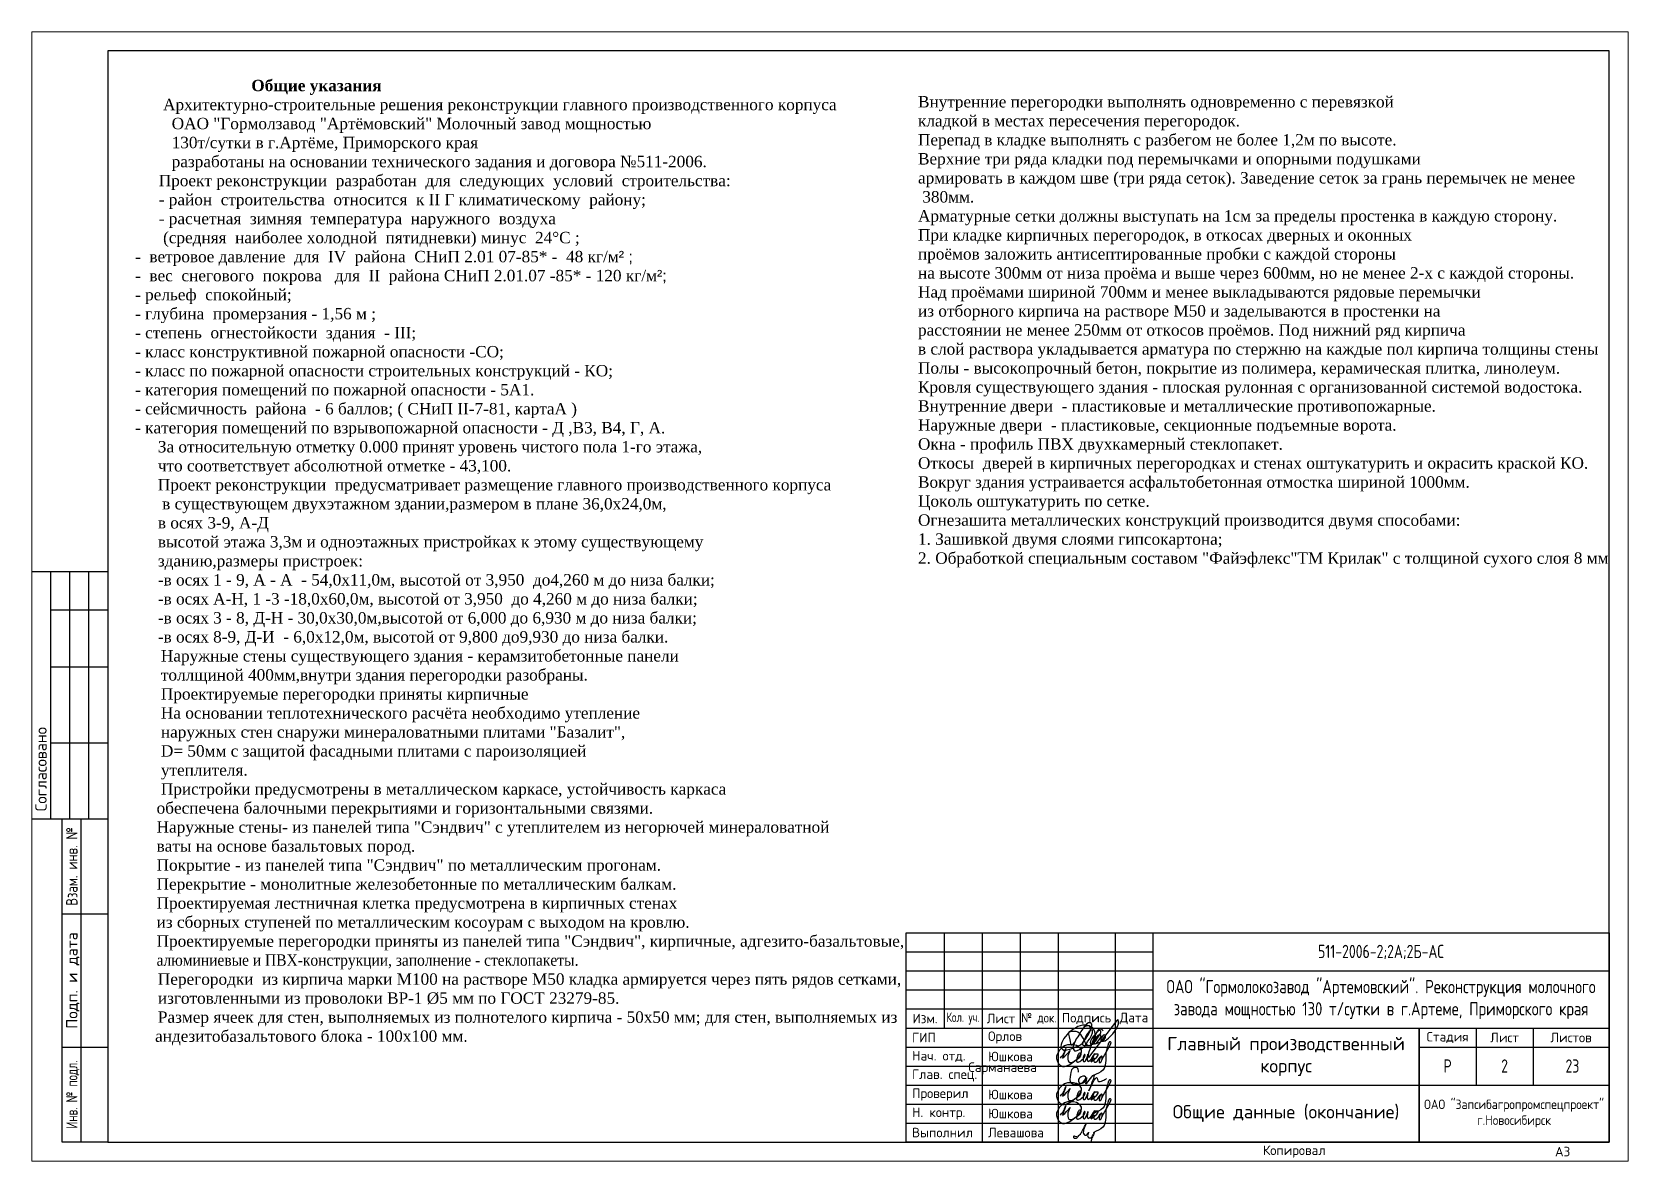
# Model space of a CAD drawing. Extents: x -965262 to 1142518, y -357520 to 71675.
# Drawn here: x -913262 to -871262, y -240088 to -210388 of the extents above; entities that cross this region are included whole.
import ezdxf
from ezdxf.enums import TextEntityAlignment as Align

# ---------------------------------------------------------------- set-up
doc = ezdxf.new("R2010")
doc.units = 0
doc.header["$LTSCALE"] = 10
doc.layers.get('0').update_dxf_attribs({"linetype": 'CONTINUOUS', "lineweight": 30})
for name, color, linetype, lineweight in [('Ростверк', 155, 'CONTINUOUS', 40), ('светиль', 40, 'CONTINUOUS', 30), ('стены', 7, 'CONTINUOUS', 35)]:
    doc.layers.add(name, color=color, linetype=linetype, lineweight=lineweight)
doc.styles.add('100', font='arial.ttf', dxfattribs={"height": 2.5})
doc.styles.add('GOST 2.304', font='isocpeur.ttf', dxfattribs={"width": 0.75, "height": 250})

# ---------------------------------------------------------------- blocks, each defined once
blk = doc.blocks.new('12314')
at = {"layer": 'светиль', "color": 7}
for p, q in [((-140563.31, -9024.63), (-140563.86, -9024.92)), ((-140554.16, -9024.02), (-140563.33, -9036.08)), ((-140562.63, -9024.63), (-140563.31, -9024.63)), ((-140562.25, -9025.09), (-140562.63, -9024.63)), ((-140553.68, -9023.57), (-140554.16, -9024.02)), ((-140553.48, -9024.17), (-140553.68, -9023.57)), ((-140553.48, -9024.93), (-140553.48, -9024.17))]:
    blk.add_line(p, q, dxfattribs=at)
at = {"layer": 'светиль', "color": 7, "lineweight": 30}
for p, q in [((-140571.46, -9029.82), (-140571.77, -9030.41)), ((-140571.04, -9029.28), (-140571.46, -9029.82)), ((-140570.3, -9028.39), (-140571.04, -9029.28)), ((-140569.69, -9027.65), (-140570.3, -9028.39)), ((-140569.86, -9028.04), (-140569.59, -9027.58)), ((-140569.86, -9028.4), (-140569.86, -9028.04)), ((-140569.59, -9029.26), (-140569.86, -9028.4)), ((-140568.97, -9027.12), (-140569.69, -9027.65)), ((-140569.59, -9027.58), (-140568.96, -9027.35)), ((-140569.36, -9030.25), (-140569.59, -9029.26)), ((-140568.33, -9026.67), (-140568.97, -9027.12)), ((-140568.96, -9027.35), (-140568.18, -9027.35)), ((-140567.57, -9026.24), (-140568.33, -9026.67)), ((-140568.18, -9027.35), (-140567.49, -9027.35)), ((-140567.41, -9029.95), (-140567.85, -9031.02)), ((-140566.84, -9025.89), (-140567.57, -9026.24)), ((-140567.49, -9027.35), (-140566.88, -9027.58)), ((-140566.92, -9029.25), (-140567.41, -9029.95)), ((-140566.24, -9028.17), (-140566.92, -9029.25)), ((-140566.88, -9027.58), (-140566.44, -9027.96)), ((-140566.15, -9025.6), (-140566.84, -9025.89)), ((-140566.44, -9027.96), (-140566.02, -9028.46)), ((-140565.84, -9027.49), (-140566.24, -9028.17)), ((-140565.34, -9025.42), (-140566.15, -9025.6)), ((-140566.02, -9028.46), (-140565.66, -9029.03)), ((-140565.26, -9026.56), (-140565.84, -9027.49)), ((-140565.66, -9029.03), (-140565.26, -9029.64)), ((-140565.39, -9031.3), (-140564.18, -9029.72)), ((-140564.57, -9025.42), (-140565.34, -9025.42)), ((-140564.8, -9025.96), (-140565.26, -9026.56)), ((-140565.26, -9029.64), (-140564.95, -9030.14)), ((-140563.83, -9025.64), (-140564.97, -9026.08)), ((-140564.7, -9029.97), (-140564.92, -9030.46)), ((-140564.33, -9025.41), (-140564.8, -9025.96)), ((-140564.4, -9029.32), (-140564.7, -9029.97)), ((-140563.88, -9025.42), (-140564.57, -9025.42)), ((-140564.16, -9028.81), (-140564.4, -9029.32)), ((-140563.86, -9024.92), (-140564.33, -9025.41)), ((-140564.18, -9029.72), (-140563.2, -9028.3)), ((-140563.64, -9028.1), (-140564.16, -9028.81)), ((-140563.17, -9025.64), (-140563.88, -9025.42)), ((-140563.03, -9025.64), (-140563.83, -9025.64)), ((-140563.69, -9030.8), (-140562.97, -9029.89)), ((-140563.14, -9027.49), (-140563.64, -9028.1)), ((-140563.2, -9028.3), (-140562.73, -9027.06)), ((-140562.54, -9025.9), (-140563.17, -9025.64)), ((-140562.64, -9027.1), (-140563.14, -9027.49)), ((-140562.73, -9026.18), (-140563.03, -9025.64)), ((-140562.97, -9029.89), (-140562.35, -9028.81)), ((-140562.73, -9027.06), (-140562.73, -9026.18)), ((-140562.21, -9026.96), (-140562.64, -9027.1)), ((-140561.96, -9026.39), (-140562.54, -9025.9)), ((-140562.3, -9029.77), (-140562.54, -9030.28)), ((-140562.48, -9026.16), (-140562.25, -9025.58)), ((-140562.35, -9028.81), (-140562.06, -9027.96)), ((-140561.87, -9029.18), (-140562.3, -9029.77)), ((-140562.25, -9025.58), (-140562.25, -9025.09)), ((-140562.06, -9027.2), (-140562.21, -9026.96)), ((-140562.06, -9027.96), (-140562.06, -9027.2)), ((-140562.02, -9030.97), (-140561.23, -9029)), ((-140561.57, -9026.86), (-140561.96, -9026.39)), ((-140560.77, -9027.9), (-140561.87, -9029.18)), ((-140561.27, -9027.61), (-140561.57, -9026.86)), ((-140561.09, -9029.88), (-140561.38, -9030.53)), ((-140561.33, -9030.12), (-140561.11, -9029.29)), ((-140561.11, -9028.6), (-140561.27, -9027.61)), ((-140561.23, -9029), (-140560.44, -9027.33)), ((-140561.11, -9029.29), (-140561.11, -9028.6)), ((-140560.71, -9029.29), (-140561.09, -9029.88)), ((-140560.99, -9030.54), (-140560.36, -9029.73)), ((-140560.4, -9027.57), (-140560.77, -9027.9)), ((-140560.32, -9028.83), (-140560.71, -9029.29)), ((-140560.44, -9027.33), (-140559.85, -9026.75)), ((-140560.04, -9027.3), (-140560.4, -9027.57)), ((-140560.36, -9029.73), (-140559.94, -9029.04)), ((-140559.82, -9028.54), (-140560.32, -9028.83)), ((-140559.71, -9027.2), (-140560.04, -9027.3)), ((-140559.94, -9029.04), (-140559.56, -9028.37)), ((-140559.85, -9026.75), (-140559.52, -9026.57)), ((-140559.41, -9028.54), (-140559.82, -9028.54)), ((-140559.8, -9030.21), (-140559.41, -9029.59)), ((-140559.42, -9027.27), (-140559.71, -9027.2)), ((-140559.56, -9028.37), (-140559.27, -9027.77)), ((-140559.52, -9026.57), (-140559.22, -9026.57)), ((-140559.27, -9027.42), (-140559.42, -9027.27)), ((-140559.25, -9028.91), (-140559.41, -9028.54)), ((-140559.41, -9029.59), (-140559.25, -9028.91)), ((-140559.16, -9029.68), (-140559.34, -9030.17)), ((-140559.27, -9027.77), (-140559.27, -9027.42)), ((-140559.22, -9026.57), (-140558.92, -9026.81)), ((-140558.8, -9029.03), (-140559.16, -9029.68)), ((-140558.92, -9026.81), (-140558.69, -9027.25)), ((-140558.54, -9028.69), (-140558.8, -9029.03)), ((-140558.03, -9028.57), (-140558.54, -9028.69)), ((-140558.16, -9030.16), (-140557.76, -9029.45)), ((-140557.76, -9028.86), (-140558.03, -9028.57)), ((-140557.76, -9029.45), (-140557.76, -9028.86)), ((-140557.36, -9030.17), (-140556.76, -9029.71)), ((-140556.76, -9029.71), (-140555.38, -9028.26)), ((-140555.38, -9028.26), (-140554.82, -9027.5)), ((-140554.82, -9027.5), (-140554.34, -9026.8)), ((-140554.34, -9026.8), (-140553.84, -9025.85)), ((-140553.84, -9025.85), (-140553.48, -9024.93)), ((-140572.3, -9031.79), (-140572.49, -9032.37)), ((-140572.49, -9032.37), (-140572.25, -9032.93)), ((-140572.17, -9031.14), (-140572.3, -9031.79)), ((-140572.25, -9032.93), (-140571.86, -9033.33)), ((-140571.77, -9030.41), (-140572.17, -9031.14)), ((-140571.86, -9033.33), (-140571.43, -9033.6)), ((-140571.43, -9033.6), (-140570.92, -9033.6)), ((-140570.92, -9033.6), (-140569.07, -9033.19)), ((-140569.1, -9031.98), (-140569.36, -9030.25)), ((-140568.83, -9031.98), (-140569.1, -9031.98)), ((-140569.07, -9033.19), (-140567.78, -9032.69)), ((-140567.67, -9030.62), (-140568.83, -9031.98)), ((-140568.11, -9031.44), (-140568.36, -9032.46)), ((-140568.36, -9032.46), (-140568.36, -9033.22)), ((-140568.36, -9033.22), (-140568, -9033.8)), ((-140567.85, -9031.02), (-140568.11, -9031.44)), ((-140568, -9033.8), (-140567.37, -9033.8)), ((-140567.78, -9032.69), (-140566.97, -9032.3)), ((-140567.37, -9033.8), (-140566.58, -9033.5)), ((-140566.97, -9032.3), (-140566.01, -9031.84)), ((-140566.58, -9033.5), (-140565.62, -9033.07)), ((-140566.01, -9031.84), (-140565.39, -9031.3)), ((-140565.62, -9033.07), (-140564.69, -9032.4)), ((-140565.22, -9031.17), (-140565.31, -9031.55)), ((-140565.31, -9031.55), (-140565.31, -9031.83)), ((-140565.31, -9031.83), (-140565.15, -9032.01)), ((-140565.07, -9030.79), (-140565.22, -9031.17)), ((-140565.15, -9032.01), (-140564.95, -9032.09)), ((-140564.92, -9030.46), (-140565.1, -9030.81)), ((-140564.95, -9030.14), (-140564.67, -9030.77)), ((-140564.95, -9032.09), (-140564.71, -9032.09)), ((-140564.71, -9032.09), (-140564.33, -9032.09)), ((-140564.69, -9032.4), (-140564.05, -9031.53)), ((-140564.67, -9030.77), (-140564.3, -9031.38)), ((-140564.34, -9032.1), (-140563.17, -9032.1)), ((-140564.3, -9031.38), (-140563.85, -9031.91)), ((-140564.05, -9031.53), (-140563.69, -9030.8)), ((-140563.85, -9031.91), (-140563.29, -9032.14)), ((-140563.33, -9035.09), (-140563.1, -9034.11)), ((-140563.33, -9036.08), (-140563.33, -9035.09)), ((-140563.29, -9032.14), (-140562.79, -9032.14)), ((-140563.17, -9032.1), (-140562.57, -9031.83)), ((-140563.1, -9034.11), (-140562.85, -9033.28)), ((-140562.85, -9033.28), (-140562.02, -9030.97)), ((-140562.72, -9030.69), (-140562.83, -9031.1)), ((-140562.83, -9031.1), (-140562.75, -9031.5)), ((-140562.79, -9032.14), (-140562.24, -9031.69)), ((-140562.75, -9031.5), (-140562.62, -9031.65)), ((-140562.54, -9030.28), (-140562.72, -9030.69)), ((-140562.62, -9031.65), (-140562.35, -9031.73)), ((-140562.57, -9031.83), (-140561.91, -9031.51)), ((-140562.35, -9031.73), (-140560.91, -9031.44)), ((-140562.24, -9031.69), (-140561.96, -9031.29)), ((-140561.96, -9031.29), (-140561.61, -9030.7)), ((-140561.91, -9031.51), (-140560.99, -9030.54)), ((-140561.61, -9030.7), (-140561.33, -9030.12)), ((-140561.38, -9030.53), (-140561.5, -9030.94)), ((-140561.5, -9030.94), (-140561.5, -9031.27)), ((-140561.5, -9031.27), (-140561.38, -9031.45)), ((-140561.38, -9031.45), (-140561.1, -9031.55)), ((-140561.1, -9031.55), (-140559.91, -9031.09)), ((-140560.91, -9031.44), (-140560.36, -9030.89)), ((-140560.36, -9030.89), (-140559.8, -9030.21)), ((-140559.91, -9031.09), (-140558.85, -9030.69)), ((-140559.34, -9030.17), (-140559.34, -9030.53)), ((-140559.34, -9030.53), (-140559.22, -9030.72)), ((-140559.22, -9030.72), (-140558.47, -9030.72)), ((-140558.85, -9030.69), (-140558.16, -9030.16)), ((-140558.47, -9030.72), (-140557.84, -9030.53)), ((-140557.84, -9030.53), (-140557.36, -9030.17))]:
    blk.add_line(p, q, dxfattribs=at)
blk = doc.blocks.new('12345')
at = {"layer": 'светиль', "color": 7, "lineweight": 30}
for p, q in [((-140572.41, -9039.94), (-140573.2, -9040.71)), ((-140571.46, -9039.22), (-140572.41, -9039.94)), ((-140571.06, -9040.06), (-140572.14, -9043.29)), ((-140570.49, -9038.9), (-140571.46, -9039.22)), ((-140571.43, -9041.18), (-140571.06, -9040.06)), ((-140569.42, -9038.9), (-140570.49, -9038.9)), ((-140568.52, -9038.9), (-140569.42, -9038.9)), ((-140567.56, -9039.05), (-140568.52, -9038.9)), ((-140566.95, -9039.39), (-140567.56, -9039.05)), ((-140566.31, -9039.99), (-140566.95, -9039.39)), ((-140565.87, -9040.67), (-140566.31, -9039.99)), ((-140559.1, -9043.56), (-140556.32, -9038.73)), ((-140557.41, -9039.95), (-140557.85, -9041.53)), ((-140557.25, -9039.09), (-140557.41, -9039.95)), ((-140557.05, -9038.33), (-140557.25, -9039.09)), ((-140556.66, -9037.86), (-140557.05, -9038.33)), ((-140556.33, -9037.86), (-140556.66, -9037.86)), ((-140556.11, -9038.15), (-140556.33, -9037.86)), ((-140556.32, -9038.73), (-140556.11, -9038.15)), ((-140573.7, -9041.68), (-140574.05, -9042.49)), ((-140574.05, -9042.49), (-140574.05, -9043.41)), ((-140574.05, -9043.41), (-140573.91, -9044.04)), ((-140573.91, -9044.04), (-140573.52, -9044.92)), ((-140573.2, -9040.71), (-140573.7, -9041.68)), ((-140573.52, -9044.92), (-140572.91, -9045.57)), ((-140572.91, -9045.57), (-140572.18, -9045.96)), ((-140572.84, -9043.22), (-140572.42, -9042.74)), ((-140572.42, -9042.74), (-140571.87, -9042.12)), ((-140572.14, -9043.29), (-140571.35, -9042.66)), ((-140571.87, -9042.12), (-140571.63, -9041.61)), ((-140571.63, -9041.61), (-140571.43, -9041.18)), ((-140571.44, -9045.96), (-140570.48, -9045.69)), ((-140571.35, -9042.66), (-140570.71, -9041.9)), ((-140570.71, -9041.9), (-140569.64, -9040.72)), ((-140570.48, -9045.69), (-140569.75, -9045.31)), ((-140570.11, -9041.93), (-140570.33, -9042.48)), ((-140570.33, -9042.48), (-140570.33, -9043.11)), ((-140570.33, -9043.11), (-140570.33, -9043.58)), ((-140570.33, -9043.58), (-140570.25, -9044.1)), ((-140570.25, -9044.1), (-140570.05, -9044.52)), ((-140569.89, -9041.38), (-140570.11, -9041.93)), ((-140570.05, -9044.52), (-140569.67, -9044.68)), ((-140569.64, -9040.72), (-140569.89, -9041.38)), ((-140569.75, -9045.31), (-140567.32, -9043.57)), ((-140569.67, -9044.68), (-140569.13, -9044.68)), ((-140569.13, -9044.68), (-140568.64, -9044.49)), ((-140568.64, -9044.49), (-140568.32, -9044.29)), ((-140568.32, -9044.29), (-140567.84, -9043.94)), ((-140567.84, -9043.94), (-140567.32, -9043.57)), ((-140567.38, -9043.27), (-140567.53, -9043.89)), ((-140567.53, -9043.89), (-140567.53, -9044.17)), ((-140567.53, -9044.17), (-140567.42, -9044.42)), ((-140567.42, -9044.42), (-140567.23, -9044.58)), ((-140567.29, -9042.94), (-140567.38, -9043.27)), ((-140567.32, -9043.57), (-140566.41, -9042.91)), ((-140567.32, -9043.57), (-140566.86, -9043.05)), ((-140567.17, -9042.51), (-140567.29, -9042.94)), ((-140567.23, -9044.58), (-140566.96, -9044.58)), ((-140567.05, -9042.26), (-140567.17, -9042.51)), ((-140566.92, -9041.93), (-140567.05, -9042.26)), ((-140566.96, -9044.58), (-140566.73, -9044.48)), ((-140566.72, -9041.73), (-140566.92, -9041.93)), ((-140566.86, -9043.05), (-140566.38, -9042.48)), ((-140566.73, -9044.48), (-140566.43, -9044.34)), ((-140566.51, -9041.6), (-140566.72, -9041.73)), ((-140566.18, -9041.6), (-140566.51, -9041.6)), ((-140566.43, -9044.34), (-140566.14, -9044.15)), ((-140566.41, -9042.91), (-140566.06, -9042.48)), ((-140566.38, -9042.48), (-140566.02, -9041.8)), ((-140566.02, -9041.8), (-140566.18, -9041.6)), ((-140566.14, -9044.15), (-140565.86, -9043.89)), ((-140566.06, -9042.48), (-140565.98, -9042.1)), ((-140566.02, -9041.8), (-140565.87, -9041.2)), ((-140565.98, -9042.1), (-140566.02, -9041.8)), ((-140565.87, -9041.2), (-140565.87, -9040.67)), ((-140565.86, -9043.89), (-140565.21, -9043.37)), ((-140565.22, -9042.67), (-140565.29, -9042.92)), ((-140565.29, -9042.92), (-140565.29, -9043.17)), ((-140565.29, -9043.17), (-140565.29, -9043.66)), ((-140565.29, -9043.66), (-140565.29, -9044.11)), ((-140565.29, -9044.11), (-140565.2, -9044.32)), ((-140565.1, -9042.35), (-140565.22, -9042.67)), ((-140565.21, -9043.37), (-140564.8, -9042.76)), ((-140565.2, -9044.32), (-140565.05, -9044.41)), ((-140564.94, -9042.08), (-140565.1, -9042.35)), ((-140565.05, -9044.41), (-140564.85, -9044.41)), ((-140564.75, -9042.08), (-140564.94, -9042.08)), ((-140564.85, -9044.41), (-140564.57, -9044.09)), ((-140564.8, -9042.76), (-140564.66, -9042.25)), ((-140564.66, -9042.25), (-140564.75, -9042.08)), ((-140564.57, -9044.09), (-140564.35, -9043.62)), ((-140564.35, -9043.62), (-140564.05, -9042.98)), ((-140564.05, -9042.98), (-140563.75, -9042.33)), ((-140563.95, -9043.15), (-140564.01, -9043.51)), ((-140564.01, -9043.51), (-140564.01, -9043.77)), ((-140564.01, -9043.77), (-140563.92, -9044.1)), ((-140563.75, -9042), (-140563.95, -9043.15)), ((-140563.92, -9044.1), (-140563.85, -9044.29)), ((-140563.85, -9044.29), (-140563.62, -9044.36)), ((-140563.75, -9042.33), (-140563.75, -9042)), ((-140563.62, -9044.36), (-140563.42, -9044.29)), ((-140563.42, -9044.29), (-140563.06, -9043.97)), ((-140563.06, -9043.97), (-140562.6, -9043.43)), ((-140561.55, -9041.69), (-140562.73, -9044.51)), ((-140562.73, -9044.51), (-140562.09, -9043)), ((-140562.73, -9044.51), (-140561.47, -9043.46)), ((-140562.6, -9043.43), (-140562.21, -9042.97)), ((-140562.21, -9042.97), (-140561.9, -9042.38)), ((-140562.09, -9043), (-140561.94, -9043.08)), ((-140561.94, -9043.08), (-140561.85, -9043.24)), ((-140561.9, -9042.38), (-140561.55, -9041.69)), ((-140561.37, -9041.9), (-140561.9, -9042.38)), ((-140561.85, -9043.24), (-140561.85, -9043.58)), ((-140561.85, -9043.58), (-140561.85, -9043.8)), ((-140561.85, -9043.8), (-140561.85, -9044.05)), ((-140561.85, -9044.05), (-140561.85, -9044.26)), ((-140561.85, -9044.26), (-140561.75, -9044.47)), ((-140561.75, -9044.47), (-140561.57, -9044.62)), ((-140561.57, -9044.62), (-140561.32, -9044.62)), ((-140561.47, -9043.46), (-140560.81, -9042.92)), ((-140560.81, -9041.9), (-140561.37, -9041.9)), ((-140561.32, -9044.62), (-140561.15, -9044.62)), ((-140561.15, -9044.62), (-140560.72, -9044.27)), ((-140560.38, -9041.9), (-140560.81, -9041.9)), ((-140560.81, -9042.92), (-140560.38, -9042.31)), ((-140560.72, -9044.27), (-140560.47, -9044.07)), ((-140560.47, -9044.07), (-140560.28, -9043.75)), ((-140560.38, -9042.31), (-140560.38, -9041.9)), ((-140560.28, -9043.75), (-140560.03, -9043.35)), ((-140559.84, -9043.32), (-140560.12, -9044.18)), ((-140560.12, -9044.18), (-140560.12, -9044.67)), ((-140560.12, -9044.67), (-140559.6, -9044.67)), ((-140560.03, -9043.35), (-140559.75, -9042.98)), ((-140559.54, -9042.71), (-140559.84, -9043.32)), ((-140559.75, -9042.98), (-140559.55, -9042.72)), ((-140559.6, -9044.67), (-140559.43, -9044.42)), ((-140559.3, -9042.49), (-140559.57, -9042.67)), ((-140559.43, -9044.42), (-140559.1, -9043.58)), ((-140559.1, -9042.75), (-140559.3, -9042.49)), ((-140559.1, -9043.58), (-140559.1, -9042.75)), ((-140558.12, -9045.55), (-140558.46, -9046.62)), ((-140557.85, -9043.98), (-140558.12, -9045.55)), ((-140557.85, -9041.53), (-140557.85, -9042.71)), ((-140557.85, -9042.71), (-140557.85, -9043.98)), ((-140572.18, -9045.96), (-140571.44, -9045.96)), ((-140561.01, -9048.54), (-140562.09, -9049.1)), ((-140560.24, -9048.16), (-140561.01, -9048.54)), ((-140559.54, -9047.77), (-140560.24, -9048.16)), ((-140558.91, -9047.24), (-140559.54, -9047.77)), ((-140558.46, -9046.62), (-140558.91, -9047.24))]:
    blk.add_line(p, q, dxfattribs=at)

msp = doc.modelspace()

# ---------------------------------------------------------------- linework, layer by layer
for p, q in [((-911262.4, -224587.8, -1808.5), (-913262.4, -224587.8, -1808.5)), ((-912762.4, -231087.8, -1808.5), (-912762.4, -224587.8, -1808.5)), ((-912762.4, -225587.8, -1808.5), (-911262.4, -225587.8, -1808.5)), ((-912762.4, -227087.8, -1808.5), (-911262.4, -227087.8, -1808.5)), ((-912762.4, -229087.8, -1808.5), (-911262.4, -229087.8, -1808.5)), ((-913262.4, -231087.8, -1808.5), (-911262.4, -231087.8, -1808.5)), ((-912462.4, -239587.8, -1808.5), (-912462.4, -231087.8, -1808.5)), ((-911962.4, -239587.8, -1808.5), (-911962.4, -231087.8, -1808.5)), ((-912462.4, -233587.8, -1808.5), (-911262.4, -233587.8, -1808.5)), ((-890262.4, -234087.8, -1808.5), (-871762.4, -234087.8, -1808.5)), ((-890262.4, -239587.8, -1808.5), (-890262.4, -234087.8, -1808.5)), ((-889262.4, -234087.8, -1808.5), (-889262.4, -236587.8, -1808.5)), ((-888262.4, -234087.8, -1808.5), (-888262.4, -239587.8, -1808.5)), ((-887262.4, -234087.8, -1808.5), (-887262.4, -236587.8, -1808.5)), ((-886262.4, -234087.8, -1808.5), (-886262.4, -239587.8, -1808.5)), ((-884762.4, -234087.8, -1808.5), (-884762.4, -239587.8, -1808.5)), ((-883762.4, -239587.8, -1808.5), (-883762.4, -234088.8, -1808.5)), ((-883762.4, -235087.8, -1808.5), (-871762.4, -235087.8, -1808.5)), ((-890262.4, -236087.8, -1808.5), (-883762.4, -236087.8, -1808.5)), ((-890262.4, -236587.8, -1808.5), (-871762.4, -236587.8, -1808.5)), ((-876762.4, -239587.8, -1808.5), (-876762.4, -236587.8, -1808.5)), ((-876762.4, -236587.8, -1808.5), (-876762.4, -239587.8, -1808.5)), ((-875262.4, -236587.8, -1808.5), (-875262.4, -238087.8, -1808.5)), ((-873762.4, -236587.8, -1808.5), (-873762.4, -238087.8, -1808.5)), ((-912462.4, -237087.8, -1808.5), (-911262.4, -237087.8, -1808.5)), ((-876762.4, -237087.8, -1808.5), (-871762.4, -237087.8, -1808.5)), ((-883762.4, -238087.8, -1808.5), (-871762.4, -238087.8, -1808.5)), ((-911262.4, -239587.8, -1808.5), (-912462.4, -239587.8, -1808.5))]:
    msp.add_line(p, q)
at = {"lineweight": 25}
for p, q in [((-912262.4, -231087.8, -1808.5), (-912262.4, -224587.8, -1808.5)), ((-911762.4, -231087.8, -1808.5), (-911762.4, -224587.8, -1808.5)), ((-890262.4, -234587.8, -1808.5), (-883762.4, -234587.8, -1808.5)), ((-890262.4, -235087.8, -1808.5), (-883762.4, -235087.8, -1808.5)), ((-890262.4, -235587.8, -1808.5), (-883762.4, -235587.8, -1808.5)), ((-890262.4, -237087.8, -1808.5), (-883762.4, -237087.8, -1808.5)), ((-890262.4, -237587.8, -1808.5), (-883762.4, -237587.8, -1808.5)), ((-890262.4, -238087.8, -1808.5), (-883762.4, -238087.8, -1808.5)), ((-890262.4, -238587.8, -1808.5), (-883762.4, -238587.8, -1808.5)), ((-890262.4, -239087.8, -1808.5), (-883762.4, -239087.8, -1808.5))]:
    msp.add_line(p, q, dxfattribs=at)
at = {"ltscale": 100}
for p, q in [((-871762.4, -239587.8, -1808.5), (-871762.4, -234087.8, -1808.5)), ((-890262.4, -239587.8, -1808.5), (-871762.4, -239587.8, -1808.5))]:
    msp.add_line(p, q, dxfattribs=at)
at = {"lineweight": 15, "elevation": -1808.5}
msp.add_lwpolyline([(-871262.4, -240087.8), (-871262.4, -210387.8), (-913262.4, -210387.8), (-913262.4, -240087.8)], close=True, dxfattribs=at)
at = {"elevation": -1808.5}
for points in [[(-871762.4, -239587.8), (-871762.4, -210887.8), (-911262.4, -210887.8), (-911262.4, -239587.8)], [(-871762.4, -239587.8), (-890262.4, -239587.8), (-890262.4, -234087.8), (-871762.4, -234087.8)]]:
    msp.add_lwpolyline(points, close=True, dxfattribs=at)
at = {"layer": 'Ростверк', "color": 0, "linetype": 'ByBlock', "lineweight": 30}
msp.add_spline([(-885722.8, -237752.1, -1808.5), (-885754.3, -237635.3, -1808.5), (-885876.7, -237654.6, -1808.5), (-885935.3, -237806.9, -1808.5), (-885916.1, -238040.9, -1808.5), (-885753.7, -238060, -1808.5), (-885631.2, -238040.6, -1808.5), (-885527.9, -237952.9, -1808.5), (-885534.2, -237877.7, -1808.5), (-885690.8, -237896.7, -1808.5), (-885721.4, -237989.5, -1808.5), (-885663.8, -238045.7, -1808.5), (-885510, -237892.2, -1808.5), (-885537.4, -238045.1, -1808.5), (-885323.4, -237816.3, -1808.5), (-885450.4, -238238.1, -1808.5), (-885230.7, -237903.9, -1808.5), (-885211.1, -237977.3, -1808.5), (-885084.6, -237968.7, -1808.5), (-884983, -237919, -1808.5)], degree=3, dxfattribs=at)
msp.add_open_spline([(-885769.1, -239450.1, -1808.5), (-885805.4, -239452.6, -1808.5), (-885830.3, -239431, -1808.5), (-885841.3, -239433.9, -1808.5), (-885861.9, -239442.8, -1808.5), (-885857.9, -239475.5, -1808.5), (-885837.9, -239486.7, -1808.5), (-885818.9, -239488.7, -1808.5), (-885781.8, -239485.4, -1808.5), (-885721.8, -239430.4, -1808.5), (-885662.2, -239364.7, -1808.5), (-885617.8, -239292.1, -1808.5), (-885582.9, -239221.9, -1808.5), (-885557.8, -239165.8, -1808.5), (-885498.8, -239035.9, -1808.5), (-885562.6, -239191.3, -1808.5), (-885585.6, -239245.5, -1808.5), (-885597, -239311.3, -1808.5), (-885600.5, -239362.8, -1808.5), (-885563.5, -239407.1, -1808.5), (-885495.6, -239419.7, -1808.5), (-885433, -239278, -1808.5), (-885492.7, -239407.4, -1808.5), (-885477, -239462.1, -1808.5), (-885439.2, -239483.5, -1808.5), (-885376.7, -239477.4, -1808.5), (-885348.5, -239420.8, -1808.5), (-885286.5, -239301.7, -1808.5), (-885342.4, -239425.5, -1808.5), (-885369.6, -239474.9, -1808.5), (-885384.3, -239525.5, -1808.5), (-885389.4, -239554.6, -1808.5), (-885391.3, -239567.1, -1808.5)], degree=3, knots=[0, 0, 0, 0, 0.2975043, 0.4847258, 0.5987692, 0.7870476, 0.9695013, 1.2103337, 1.4671083, 1.8349259, 2.4022139, 2.7963302, 3.1188042, 3.534012, 3.9245364, 4.4236833, 4.9141554, 5.0766289, 5.4058204, 5.6497994, 5.873359, 6.3431706, 6.7835022, 7.020827, 7.2049808, 7.3798762, 7.8935679, 8.2160122, 8.6797881, 8.9661728, 9.2392427, 9.4249658, 9.4249658, 9.4249658, 9.4249658], dxfattribs=at)

# ---------------------------------------------------------------- block references
at = {"layer": 'светиль', "xscale": 80, "yscale": 80, "zscale": 80}
for name, p in [('12314', (10359608.6, 485519.3, -1808.5)), ('12345', (10359625.7, 486080, -1808.5)), ('12345', (10359625.7, 485080, -1808.5)), ('12345', (10359625.7, 484580, -1808.5))]:
    msp.add_blockref(name, p, dxfattribs=at)

# ---------------------------------------------------------------- texts
at = {"lineweight": 25, "style": 'GOST 2.304'}
msp.add_text('Согласовано', height=300, rotation=90, dxfattribs=at).set_placement((-912874.3, -230887.8, -1808.5))
for s, width, p in [('Взам. инв. №', 0.8, (-912212.4, -232337.8, -1808.5)), ('Инв. № подл.', 0.7, (-912212.4, -238337.8, -1808.5))]:
    msp.add_text(s, height=300, rotation=90, dxfattribs=dict(at, width=width)).set_placement(p, align=Align.MIDDLE_CENTER)
msp.add_text('Подп. и дата', height=300, rotation=90, dxfattribs=at).set_placement((-912212.4, -235337.8, -1808.5), align=Align.MIDDLE_CENTER)
at = {"color": 0, "insert": (-877762.4, -234587.8, -1808.5), "char_height": 350, "attachment_point": 5, "style": 'GOST 2.304'}
msp.add_mtext_dynamic_manual_height_columns('511-2006-2;2А;2Б-АС', width=12000, gutter_width=1500, heights=[0], dxfattribs=at)
at = {"ltscale": 10, "attachment_point": 5, "style": 'GOST 2.304'}
for s, insert, char_height, width in [('{\\W0.8;ОАО "Гормолокозавод "Артемовский". Реконструкция молочного завода мощностью 130 т/сутки в г.Артеме, Приморского края\\W1; }', (-877762.4, -235837.8, -1808.5), 350, 12000), ('{\\W1;Главный производственный корпус}', (-880262.4, -237337.8, -1808.5), 350, 7000), ('{\\W0.9;ОАО "Запсибагропромспецпроект"\\Pг.Новосибирск}', (-874262.4, -238837.8, -1808.5), 250, 5000), ('{\\W1;Общие данные (окончание)}', (-880262.4, -238837.8, -1808.5), 350, 7000)]:
    msp.add_mtext(s, dxfattribs=dict(at, insert=insert, char_height=char_height, width=width))
at = {"style": 'GOST 2.304'}
for s, width, insert, char_height, attachment_point in [('{\\W1;Изм.}', 1000, (-889762.4, -236337.8, -1808.5), 250, 5), ('Кол. уч.', 2039.088, (-888762.4, -236337.8, -1808.5), 250, 5), ('{\\W1;Лист}', 1000, (-887762.4, -236337.8, -1808.5), 250, 5), ('{\\W0.85;№ док.}', 3379.846, (-886762.4, -236337.8, -1808.5), 250, 5), ('{\\W1;Подпись}', 1500, (-885512.4, -236337.8, -1808.5), 250, 5), ('{\\W1;Дата}', 1000, (-884262.4, -236337.8, -1808.5), 250, 5), ('{\\W1; ГИП}', 2000, (-890262.4, -236837.8, -1808.5), 250, 4), ('{\\W1; Орлов}', 2737.418, (-888262.4, -236837.8, -1808.5), 250, 4), ('{\\W1;Стадия}', 1500, (-876012.4, -236837.8, -1808.5), 250, 5), ('{\\W1;Лист}', 1500, (-874512.4, -236837.8, -1808.5), 250, 5), ('{\\W1;Листов}', 2000, (-872762.4, -236837.8, -1808.5), 250, 5), ('{\\W1; Нач. отд.}', 3508.35, (-890262.4, -237337.8, -1808.5), 250, 4), ('{\\W1; Юшкова}', 3977.618, (-888262.4, -237337.8, -1808.5), 250, 4), ('{\\W1; Глав. спец.}', 3893.816, (-890262.4, -237837.8, -1808.5), 250, 4), ('Р', 1500, (-876012.4, -237587.8, -1808.5), 350, 5), ('{\\W1; Проверил}', 3977.612, (-890262.4, -238337.8, -1808.5), 250, 4), ('{\\W1; Юшкова}', 3927.336, (-888262.4, -238337.8, -1808.5), 250, 4), ('{\\W1; Н. контр.}', 3675.948, (-890262.4, -238837.8, -1808.5), 250, 4), ('{\\W1; Юшкова}', 4229.006, (-888262.4, -238837.8, -1808.5), 250, 4), ('{\\W1; Выполнил}', 3910.574, (-890262.4, -239337.8, -1808.5), 250, 4), ('{\\W1; Левашова}', 4011.132, (-888262.4, -239337.8, -1808.5), 250, 4), ('{\\W1; Копировал}', 4252.258, (-881027.5, -239837.8, -1808.5), 250, 4), ('{\\W1;A3}', 2000, (-873184.6, -239837.8, -1808.5), 250, 4)]:
    msp.add_mtext_dynamic_manual_height_columns(s, width=width, gutter_width=1500, heights=[0], dxfattribs=dict(at, insert=insert, char_height=char_height, attachment_point=attachment_point))
note = msp.add_mtext_dynamic_manual_height_columns('{\\W1; }', width=500, gutter_width=0, heights=[620.8, 0], dxfattribs=dict(insert=(-888620.2, -237837.8, -1808.5), char_height=250, attachment_point=4, style='GOST 2.304'))
for column, words in zip(note.columns.linked_columns, ['{\\W1;Сарманаева}']):
    column.text = words
at = {"color": 1, "char_height": 350, "attachment_point": 5, "style": 'GOST 2.304'}
for s, insert in [('{\\C256;2}', (-874512.4, -237587.8, -1808.5)), ('{\\C256;23}', (-872727.3, -237587.8, -1808.5))]:
    msp.add_mtext_dynamic_manual_height_columns(s, width=1500, gutter_width=1500, heights=[0], dxfattribs=dict(at, insert=insert))
at = {"layer": 'стены', "color": 0, "linetype": 'Continuous', "lineweight": 9, "char_height": 300, "attachment_point": 1, "style": '100'}
for s, insert, width in [('{\\fTimes New Roman|b1|i0|c204|p18;                           Общие указания\\P\\pi623.34;\\fTimes New Roman|b0|i0|c204|p18; Архитектурно-строительные решения реконструкции главного производственного корпуса\\P   ОАО "Гормолзавод "Артёмовский" Молочный завод мощностью\\P   130т/сутки в г.Артёме, Приморского края\\P   разработаны на основании технического задания и договора №511-2006.\\PПроект реконструкции  разработан  для  следующих  условий  строительства:\\P- район  строительства  относится  к II Г климатическому  району;\\P- расчетная  зимняя  температура  наружного  воздуха\\P (средняя  наиболее холодной  пятидневки) минус  24°С ;\\P-  ветровое давление  для  IV  района  СНиП 2.01 07-85* -  48 кг/м}² ;\\P{\\fTimes New Roman|b0|i0|c204|p18;-  вес  снегового  покрова   для  II  района СНиП 2.01.07 -85* - 120 кг/м}²;\\P{\\fTimes New Roman|b0|i0|c204|p18;- рельеф  спокойный;\\P- глубина  промерзания - 1,56 м ;\\P- степень  огнестойкости  здания  - III;\\P- класс конструктивной пожарной опасности -СО;\\P- класс по пожарной опасности строительных конструкций - КО;\\P- категория помещений по пожарной опасности - 5А1.\\P- сейсмичность  района  - 6 баллов; ( СНиП \\fTimes New Roman|b0|i0|c0|p18;II\\fTimes New Roman|b0|i0|c204|p18;-7-81, картаА )\\P- категория помещений по взрывопожарной опасности -\\fTimes New Roman|b0|i0|c0|p18; \\fTimes New Roman|b0|i0|c204|p18;Д ,В3, В4, Г, А.\\P\\pi600;За относительную отметку 0.000 принят уровень чистого пола 1-го этажа, \\Pчто соответствует абсолютной отметке - 43,10\\fTimes New Roman|b0|i0|c0|p18;0\\fTimes New Roman|b0|i0|c204|p18;.\\PПроект реконструкции  предусматривает размещение главного производственного корпуса\\P в существующем двухэтажном здании,размером в плане 36,0х24,0м,\\Pв осях 3-9, А-Д\\Pвысотой этажа 3,3м и одноэтажных пристройках к этому существующему\\Pзданию,размеры пристроек:\\P-в осях 1 - 9, А - А  - 54,0х11,0м, высотой от 3,950  до4,260 м до низа балки;\\P-в осях А-Н, 1 -3 -18,0х60,0м, высотой от 3,950  до 4,260 м до низа балки;\\P-в осях 3 - 8, Д-Н - 30,0х30,0м,высотой от 6,000 до 6,930 м до низа балки;\\P-в осях 8-9, Д-И  - 6,0х12,0м, высотой от 9,800 до9,930 до низа балки.\\P\\pi0;      Наружные стены существующего здания - керамзитобетонные панели\\P      толлщиной 400мм,внутри здания перегородки разобраны.\\P      Проектируемые перегородки приняты кирпичные\\P      На основании теплотехнического расчёта необходимо утепление\\P      наружных стен снаружи минераловатными плитами "Базалит",\\P      D= 50мм с защитой фасадными плитами с пароизоляцией\\P      утеплителя.\\P      Пристройки предусмотрены в металлическом каркасе, устойчивость каркаса\\P     обеспечена балочными перекрытиями и горизонтальными связями.\\P     Наружные стены- из панелей типа "Сэндвич" с утеплителем из негорючей минераловатной\\P     ваты на основе базальтовых пород.\\P     Покрытие - из панелей типа "Сэндвич" по металлическим прогонам.\\P     Перекрытие - монолитные железобетонные по металлическим балкам.\\P     Проектируемая лестничная клетка предусмотрена в кирпичных стенах\\P     из сборных ступеней по металлическим косоурам с выходом на кровлю.\\P     Проектируемые перегородки приняты из панелей типа "Сэндвич", кирпичные, адгезито-базальтовые,\\P     \\W0.9;\\C256;алюминиевые и ПВХ-конструкции, заполнение - стеклопакеты\\W1;\\C0;.\\P\\pl600;Перегородки  из кирпича марки М100 на растворе М50 \\C256;кладка армируется через пять рядов сетками, изготовленными из проволоки ВР-1 Ø5 мм по ГОСТ 23279-85.\\PРазмер ячеек для стен, выполняемых из полнотелого кирпича - 50х50 мм; для стен, выполняемых из\\P\\pi300,l0,t600;  андезитобазальтового блока - 100х100 мм.}', (-910548.1, -211646.1, -1808.5), 20285.721), ('{\\fTimes New Roman|b1|i0|c204|p18;                       \\fTimes New Roman|b0|i0|c204|p18;\\P\\pi600;Внутренние перегородки выполнять одновременно с перевязкой \\Pкладкой в местах пересечения перегородок. \\PПерепад в кладке выполнять с разбегом не более 1,2м по высоте.\\PВерхние три ряда кладки под перемычками и опорными подушками\\P\\pi0,l600;армировать в каждом шве (три ряда сеток). Заведение сеток за грань\\fTimes New Roman|b0|i0|c0|p18; \\fTimes New Roman|b0|i0|c204|p18;перемычек не менее \\fTimes New Roman|b0|i0|c0|p18;       \\fTimes New Roman|b0|i0|c204|p18;380мм.\\P\\pi600,l0;Арматурные сетки должны выступать на 1см за пределы простенка\\fTimes New Roman|b0|i0|c0|p18; \\fTimes New Roman|b0|i0|c204|p18;в каждую сторону.\\PПри кладке кирпичных перегородок, в откосах дверных и оконных\\Pпроёмов заложить антисептированные пробки с каждой стороны\\Pна высоте 300мм от низа проёма и выше через 600мм, но не менее\\fTimes New Roman|b0|i0|c0|p18; \\fTimes New Roman|b0|i0|c204|p18;2-х с каждой стороны.\\PНад проёмами шириной 700мм и менее выкладываются рядовые перемычки\\Pиз отборного кирпича на растворе М50 и заделываются в простенки на\\Pрасстоянии не менее 250мм от откосов проёмов. Под нижний ряд кирпича\\Pв слой раствора укладывается арматура по стержню на каждые пол кирпича толщины стены\\PПолы - высокопрочный бетон, покрытие из полимера, керамическая плитка, линолеум.\\PКровля существующего здания - плоская рулонная с организованной системой водостока.\\PВнутренние двери  - пластиковые и металлические противопожарные.\\PНаружные двери  - пластиковые, секционные подъемные ворота.\\PОкна - профиль ПВХ двухкамерный стеклопакет.\\PОткосы  дверей в кирпичных перегородках и стенах оштукатурить и окрасить краской КО.\\PВокруг здания устраивается асфальтобетонная отмостка шириной 1000мм.\\PЦоколь оштукатурить по сетке.\\PОгнезашита металлических конструкций производится двумя способами: \\P1. Зашивкой двумя слоями гипсокартона;\\P2. Обработкой специальным составом "Файэфлекс"ТМ Крилак"\\fTimes New Roman|b0|i0|c0|p18; \\fTimes New Roman|b0|i0|c204|p18;с толщиной сухого слоя 8 мм}', (-890546.8, -211574.2, -1808.5), 18621.127)]:
    msp.add_mtext(s, dxfattribs=dict(at, insert=insert, width=width))

doc.saveas('drawing.dxf')
